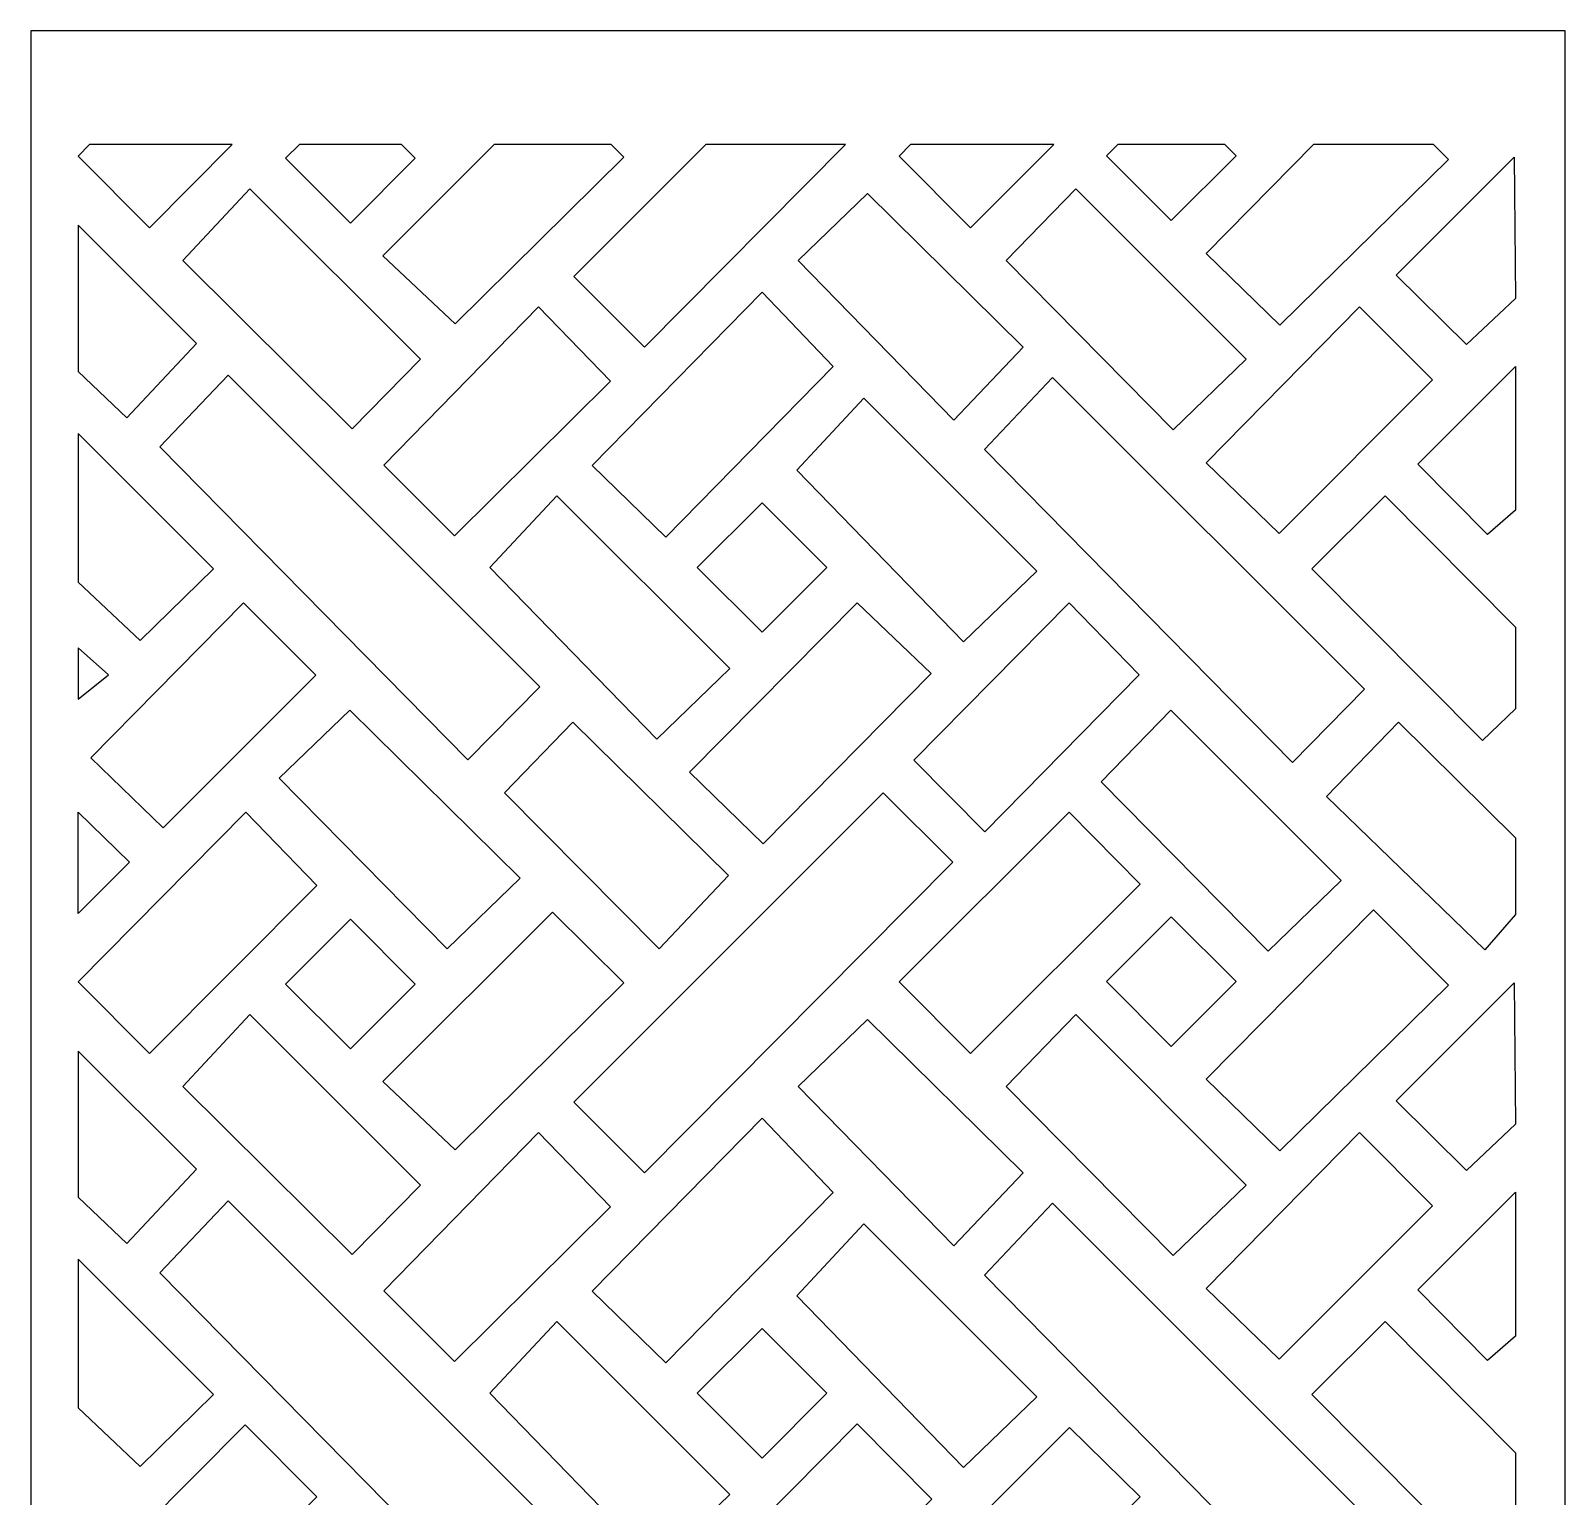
# Model space of a CAD drawing. Header units: centimetres. Extents: x -9.5 to 3.6, y -11.2 to 9.7.
# Drawn here: x -2.01 to 3.57, y 4.41 to 9.73 of the extents above; entities that cross this region are included whole.
import ezdxf

# ---------------------------------------------------------------- set-up
doc = ezdxf.new("R2010")
doc.units = ezdxf.units.CM
doc.header["$MEASUREMENT"] = 0
doc.layers.add('layer 1', color=7, linetype='Continuous')

msp = doc.modelspace()

# ---------------------------------------------------------------- linework, layer by layer
at = {"layer": 'layer 1', "color": 250}
for points, knots in [([(-2.00685, -11.22934), (-2.00685, -11.22934), (-2.00685, 9.73196), (-2.00685, 9.73196), (-2.00685, 9.73196), (-2.00685, 9.73196), (3.56525, 9.73196), (3.56525, 9.73196), (3.56525, 9.73196), (3.56525, 9.73196), (3.56525, -11.22934), (3.56525, -11.22934), (3.56525, -11.22934), (3.56525, -11.22934), (-2.00685, -11.22934), (-2.00685, -11.22934)], [0, 0, 0, 0, 0.2, 0.2, 0.2, 0.2, 0.4, 0.4, 0.4, 0.4, 0.6, 0.6, 0.6, 0.6, 1, 1, 1, 1]), ([(-1.79342, 9.31838), (-1.79342, 9.31838), (-1.2748, 9.31838), (-1.2748, 9.31838), (-1.2748, 9.31838), (-1.2748, 9.31838), (-1.5756, 9.01652), (-1.5756, 9.01652), (-1.5756, 9.01652), (-1.5756, 9.01652), (-1.83438, 9.27696), (-1.83438, 9.27696), (-1.83438, 9.27696), (-1.83438, 9.27696), (-1.79342, 9.31838), (-1.79342, 9.31838)], [0, 0, 0, 0, 0.2, 0.2, 0.2, 0.2, 0.4, 0.4, 0.4, 0.4, 0.6, 0.6, 0.6, 0.6, 1, 1, 1, 1]), ([(-1.03142, 9.31838), (-1.03142, 9.31838), (-0.66056, 9.31838), (-0.66056, 9.31838), (-0.66056, 9.31838), (-0.66056, 9.31838), (-0.61077, 9.26859), (-0.61077, 9.26859), (-0.61077, 9.26859), (-0.61077, 9.26859), (-0.84599, 9.03337), (-0.84599, 9.03337), (-0.84599, 9.03337), (-0.84599, 9.03337), (-1.08121, 9.26859), (-1.08121, 9.26859), (-1.08121, 9.26859), (-1.08121, 9.26859), (-1.03142, 9.31838), (-1.03142, 9.31838)], [0, 0, 0, 0, 0.1666667, 0.1666667, 0.1666667, 0.1666667, 0.3333333, 0.3333333, 0.3333333, 0.3333333, 0.5, 0.5, 0.5, 0.5, 0.6666667, 0.6666667, 0.6666667, 0.6666667, 1, 1, 1, 1]), ([(-0.32352, 9.31838), (-0.32352, 9.31838), (0.10097, 9.31838), (0.10097, 9.31838), (0.10097, 9.31838), (0.10097, 9.31838), (0.14681, 9.27288), (0.14681, 9.27288), (0.14681, 9.27288), (0.14681, 9.27288), (-0.4656, 8.66716), (-0.4656, 8.66716), (-0.4656, 8.66716), (-0.4656, 8.66716), (-0.7288, 8.91433), (-0.7288, 8.91433), (-0.7288, 8.91433), (-0.7288, 8.91433), (-0.32352, 9.31838), (-0.32352, 9.31838)], [0, 0, 0, 0, 0.1666667, 0.1666667, 0.1666667, 0.1666667, 0.3333333, 0.3333333, 0.3333333, 0.3333333, 0.5, 0.5, 0.5, 0.5, 0.6666667, 0.6666667, 0.6666667, 0.6666667, 1, 1, 1, 1]), ([(0.44425, 9.31838), (0.44425, 9.31838), (0.95147, 9.31838), (0.95147, 9.31838), (0.95147, 9.31838), (0.95147, 9.31838), (0.22199, 8.58313), (0.22199, 8.58313), (0.22199, 8.58313), (0.22199, 8.58313), (-0.0345, 8.83963), (-0.0345, 8.83963), (-0.0345, 8.83963), (-0.0345, 8.83963), (0.44425, 9.31838), (0.44425, 9.31838)], [0, 0, 0, 0, 0.2, 0.2, 0.2, 0.2, 0.4, 0.4, 0.4, 0.4, 0.6, 0.6, 0.6, 0.6, 1, 1, 1, 1]), ([(1.1878, 9.31838), (1.1878, 9.31838), (1.708, 9.31838), (1.708, 9.31838), (1.708, 9.31838), (1.708, 9.31838), (1.40502, 9.01652), (1.40502, 9.01652), (1.40502, 9.01652), (1.40502, 9.01652), (1.14625, 9.27696), (1.14625, 9.27696), (1.14625, 9.27696), (1.14625, 9.27696), (1.1878, 9.31838), (1.1878, 9.31838)], [0, 0, 0, 0, 0.2, 0.2, 0.2, 0.2, 0.4, 0.4, 0.4, 0.4, 0.6, 0.6, 0.6, 0.6, 1, 1, 1, 1]), ([(1.94036, 9.31838), (1.94036, 9.31838), (2.32891, 9.31838), (2.32891, 9.31838), (2.32891, 9.31838), (2.32891, 9.31838), (2.36985, 9.27744), (2.36985, 9.27744), (2.36985, 9.27744), (2.36985, 9.27744), (2.13463, 9.04221), (2.13463, 9.04221), (2.13463, 9.04221), (2.13463, 9.04221), (1.89941, 9.27744), (1.89941, 9.27744), (1.89941, 9.27744), (1.89941, 9.27744), (1.94036, 9.31838), (1.94036, 9.31838)], [0, 0, 0, 0, 0.1666667, 0.1666667, 0.1666667, 0.1666667, 0.3333333, 0.3333333, 0.3333333, 0.3333333, 0.5, 0.5, 0.5, 0.5, 0.6666667, 0.6666667, 0.6666667, 0.6666667, 1, 1, 1, 1]), ([(2.65139, 9.31838), (2.65139, 9.31838), (3.08685, 9.31838), (3.08685, 9.31838), (3.08685, 9.31838), (3.08685, 9.31838), (3.14071, 9.26404), (3.14071, 9.26404), (3.14071, 9.26404), (3.14071, 9.26404), (2.52829, 8.66273), (2.52829, 8.66273), (2.52829, 8.66273), (2.52829, 8.66273), (2.26067, 8.92317), (2.26067, 8.92317), (2.26067, 8.92317), (2.26067, 8.92317), (2.65139, 9.31838), (2.65139, 9.31838)], [0, 0, 0, 0, 0.1666667, 0.1666667, 0.1666667, 0.1666667, 0.3333333, 0.3333333, 0.3333333, 0.3333333, 0.5, 0.5, 0.5, 0.5, 0.6666667, 0.6666667, 0.6666667, 0.6666667, 1, 1, 1, 1]), ([(3.20704, 8.59198), (3.20704, 8.59198), (3.38393, 8.76003), (3.38393, 8.76003), (3.38393, 8.76003), (3.38393, 8.76003), (3.37951, 9.27301), (3.37951, 9.27301), (3.37951, 9.27301), (3.37951, 9.27301), (2.95055, 8.84405), (2.95055, 8.84405), (2.95055, 8.84405), (2.95055, 8.84405), (3.20704, 8.59198), (3.20704, 8.59198)], [0, 0, 0, 0, 0.2, 0.2, 0.2, 0.2, 0.4, 0.4, 0.4, 0.4, 0.6, 0.6, 0.6, 0.6, 1, 1, 1, 1]), ([(-0.83936, 8.28684), (-0.83936, 8.28684), (-0.59171, 8.53891), (-0.59171, 8.53891), (-0.59171, 8.53891), (-0.59171, 8.53891), (-1.21083, 9.15803), (-1.21083, 9.15803), (-1.21083, 9.15803), (-1.21083, 9.15803), (-1.45406, 8.89712), (-1.45406, 8.89712), (-1.45406, 8.89712), (-1.45406, 8.89712), (-0.83936, 8.28684), (-0.83936, 8.28684)], [0, 0, 0, 0, 0.2, 0.2, 0.2, 0.2, 0.4, 0.4, 0.4, 0.4, 0.6, 0.6, 0.6, 0.6, 1, 1, 1, 1]), ([(1.34525, 8.31779), (1.34525, 8.31779), (0.7792, 8.89712), (0.7792, 8.89712), (0.7792, 8.89712), (0.7792, 8.89712), (1.03127, 9.14034), (1.03127, 9.14034), (1.03127, 9.14034), (1.03127, 9.14034), (1.59732, 8.58313), (1.59732, 8.58313), (1.59732, 8.58313), (1.59732, 8.58313), (1.34525, 8.31779), (1.34525, 8.31779)], [0, 0, 0, 0, 0.2, 0.2, 0.2, 0.2, 0.4, 0.4, 0.4, 0.4, 0.6, 0.6, 0.6, 0.6, 1, 1, 1, 1]), ([(2.14126, 8.28242), (2.14126, 8.28242), (2.4066, 8.53891), (2.4066, 8.53891), (2.4066, 8.53891), (2.4066, 8.53891), (1.78748, 9.15803), (1.78748, 9.15803), (1.78748, 9.15803), (1.78748, 9.15803), (1.53541, 8.89712), (1.53541, 8.89712), (1.53541, 8.89712), (1.53541, 8.89712), (2.14126, 8.28242), (2.14126, 8.28242)], [0, 0, 0, 0, 0.2, 0.2, 0.2, 0.2, 0.4, 0.4, 0.4, 0.4, 0.6, 0.6, 0.6, 0.6, 1, 1, 1, 1]), ([(-1.65748, 8.32664), (-1.65748, 8.32664), (-1.83438, 8.49469), (-1.83438, 8.49469), (-1.83438, 8.49469), (-1.83438, 8.49469), (-1.83438, 9.02536), (-1.83438, 9.02536), (-1.83438, 9.02536), (-1.83438, 9.02536), (-1.40541, 8.5964), (-1.40541, 8.5964), (-1.40541, 8.5964), (-1.40541, 8.5964), (-1.65748, 8.32664), (-1.65748, 8.32664)], [0, 0, 0, 0, 0.2, 0.2, 0.2, 0.2, 0.4, 0.4, 0.4, 0.4, 0.6, 0.6, 0.6, 0.6, 1, 1, 1, 1]), ([(0.29946, 7.89325), (0.29946, 7.89325), (0.03183, 8.15369), (0.03183, 8.15369), (0.03183, 8.15369), (0.03183, 8.15369), (0.64887, 8.78214), (0.64887, 8.78214), (0.64887, 8.78214), (0.64887, 8.78214), (0.90745, 8.51225), (0.90745, 8.51225), (0.90745, 8.51225), (0.90745, 8.51225), (0.29946, 7.89325), (0.29946, 7.89325)], [0, 0, 0, 0, 0.2, 0.2, 0.2, 0.2, 0.4, 0.4, 0.4, 0.4, 0.6, 0.6, 0.6, 0.6, 1, 1, 1, 1]), ([(-0.46788, 7.89768), (-0.46788, 7.89768), (-0.72438, 8.15417), (-0.72438, 8.15417), (-0.72438, 8.15417), (-0.72438, 8.15417), (-0.16275, 8.72907), (-0.16275, 8.72907), (-0.16275, 8.72907), (-0.16275, 8.72907), (0.09817, 8.45931), (0.09817, 8.45931), (0.09817, 8.45931), (0.09817, 8.45931), (-0.46788, 7.89768), (-0.46788, 7.89768)], [0, 0, 0, 0, 0.2, 0.2, 0.2, 0.2, 0.4, 0.4, 0.4, 0.4, 0.6, 0.6, 0.6, 0.6, 1, 1, 1, 1]), ([(2.52601, 7.90652), (2.52601, 7.90652), (2.26067, 8.16301), (2.26067, 8.16301), (2.26067, 8.16301), (2.26067, 8.16301), (2.81788, 8.72907), (2.81788, 8.72907), (2.81788, 8.72907), (2.81788, 8.72907), (3.08322, 8.46373), (3.08322, 8.46373), (3.08322, 8.46373), (3.08322, 8.46373), (2.52601, 7.90652), (2.52601, 7.90652)], [0, 0, 0, 0, 0.2, 0.2, 0.2, 0.2, 0.4, 0.4, 0.4, 0.4, 0.6, 0.6, 0.6, 0.6, 1, 1, 1, 1]), ([(-0.41924, 7.08397), (-0.41924, 7.08397), (-0.15833, 7.34931), (-0.15833, 7.34931), (-0.15833, 7.34931), (-0.15833, 7.34931), (-1.29043, 8.48142), (-1.29043, 8.48142), (-1.29043, 8.48142), (-1.29043, 8.48142), (-1.53808, 8.2205), (-1.53808, 8.2205), (-1.53808, 8.2205), (-1.53808, 8.2205), (-0.41924, 7.08397), (-0.41924, 7.08397)], [0, 0, 0, 0, 0.2, 0.2, 0.2, 0.2, 0.4, 0.4, 0.4, 0.4, 0.6, 0.6, 0.6, 0.6, 1, 1, 1, 1]), ([(2.57465, 7.07513), (2.57465, 7.07513), (2.83557, 7.34046), (2.83557, 7.34046), (2.83557, 7.34046), (2.83557, 7.34046), (1.70346, 8.47258), (1.70346, 8.47258), (1.70346, 8.47258), (1.70346, 8.47258), (1.45581, 8.21166), (1.45581, 8.21166), (1.45581, 8.21166), (1.45581, 8.21166), (2.57465, 7.07513), (2.57465, 7.07513)], [0, 0, 0, 0, 0.2, 0.2, 0.2, 0.2, 0.4, 0.4, 0.4, 0.4, 0.6, 0.6, 0.6, 0.6, 1, 1, 1, 1]), ([(3.28222, 7.9021), (3.28222, 7.9021), (3.38393, 7.99054), (3.38393, 7.99054), (3.38393, 7.99054), (3.38393, 7.99054), (3.38393, 8.51238), (3.38393, 8.51238), (3.38393, 8.51238), (3.38393, 8.51238), (3.03015, 8.15859), (3.03015, 8.15859), (3.03015, 8.15859), (3.03015, 8.15859), (3.28222, 7.9021), (3.28222, 7.9021)], [0, 0, 0, 0, 0.2, 0.2, 0.2, 0.2, 0.4, 0.4, 0.4, 0.4, 0.6, 0.6, 0.6, 0.6, 1, 1, 1, 1]), ([(1.38063, 7.51293), (1.38063, 7.51293), (1.64597, 7.76943), (1.64597, 7.76943), (1.64597, 7.76943), (1.64597, 7.76943), (1.018, 8.3974), (1.018, 8.3974), (1.018, 8.3974), (1.018, 8.3974), (0.77478, 8.13648), (0.77478, 8.13648), (0.77478, 8.13648), (0.77478, 8.13648), (1.38063, 7.51293), (1.38063, 7.51293)], [0, 0, 0, 0, 0.2, 0.2, 0.2, 0.2, 0.4, 0.4, 0.4, 0.4, 0.6, 0.6, 0.6, 0.6, 1, 1, 1, 1]), ([(-1.83438, 7.72963), (-1.83438, 7.72963), (-1.83438, 8.26915), (-1.83438, 8.26915), (-1.83438, 8.26915), (-1.83438, 8.26915), (-1.3435, 7.77827), (-1.3435, 7.77827), (-1.3435, 7.77827), (-1.3435, 7.77827), (-1.60884, 7.51736), (-1.60884, 7.51736), (-1.60884, 7.51736), (-1.60884, 7.51736), (-1.83438, 7.72963), (-1.83438, 7.72963)], [0, 0, 0, 0, 0.2, 0.2, 0.2, 0.2, 0.4, 0.4, 0.4, 0.4, 0.6, 0.6, 0.6, 0.6, 1, 1, 1, 1]), ([(0.26621, 7.15915), (0.26621, 7.15915), (0.53155, 7.41564), (0.53155, 7.41564), (0.53155, 7.41564), (0.53155, 7.41564), (-0.09641, 8.04361), (-0.09641, 8.04361), (-0.09641, 8.04361), (-0.09641, 8.04361), (-0.33964, 7.7827), (-0.33964, 7.7827), (-0.33964, 7.7827), (-0.33964, 7.7827), (0.26621, 7.15915), (0.26621, 7.15915)], [0, 0, 0, 0, 0.2, 0.2, 0.2, 0.2, 0.4, 0.4, 0.4, 0.4, 0.6, 0.6, 0.6, 0.6, 1, 1, 1, 1]), ([(3.26453, 7.15473), (3.26453, 7.15473), (3.38393, 7.26971), (3.38393, 7.26971), (3.38393, 7.26971), (3.38393, 7.26971), (3.38393, 7.566), (3.38393, 7.566), (3.38393, 7.566), (3.38393, 7.566), (2.91075, 8.04361), (2.91075, 8.04361), (2.91075, 8.04361), (2.91075, 8.04361), (2.64541, 7.77827), (2.64541, 7.77827), (2.64541, 7.77827), (2.64541, 7.77827), (3.26453, 7.15473), (3.26453, 7.15473)], [0, 0, 0, 0, 0.1666667, 0.1666667, 0.1666667, 0.1666667, 0.3333333, 0.3333333, 0.3333333, 0.3333333, 0.5, 0.5, 0.5, 0.5, 0.6666667, 0.6666667, 0.6666667, 0.6666667, 1, 1, 1, 1]), ([(0.41352, 7.7827), (0.41352, 7.7827), (0.64874, 8.01792), (0.64874, 8.01792), (0.64874, 8.01792), (0.64874, 8.01792), (0.88397, 7.7827), (0.88397, 7.7827), (0.88397, 7.7827), (0.88397, 7.7827), (0.64874, 7.54747), (0.64874, 7.54747), (0.64874, 7.54747), (0.64874, 7.54747), (0.41352, 7.7827), (0.41352, 7.7827)], [0, 0, 0, 0, 0.2, 0.2, 0.2, 0.2, 0.4, 0.4, 0.4, 0.4, 0.6, 0.6, 0.6, 0.6, 1, 1, 1, 1]), ([(-1.52629, 6.83779), (-1.52629, 6.83779), (-1.78868, 7.09134), (-1.78868, 7.09134), (-1.78868, 7.09134), (-1.78868, 7.09134), (-1.23442, 7.65445), (-1.23442, 7.65445), (-1.23442, 7.65445), (-1.23442, 7.65445), (-0.97203, 7.39206), (-0.97203, 7.39206), (-0.97203, 7.39206), (-0.97203, 7.39206), (-1.52629, 6.83779), (-1.52629, 6.83779)], [0, 0, 0, 0, 0.2, 0.2, 0.2, 0.2, 0.4, 0.4, 0.4, 0.4, 0.6, 0.6, 0.6, 0.6, 1, 1, 1, 1]), ([(0.99381, 7.65445), (0.99381, 7.65445), (0.38562, 7.03927), (0.38562, 7.03927), (0.38562, 7.03927), (0.38562, 7.03927), (0.65324, 6.77883), (0.65324, 6.77883), (0.65324, 6.77883), (0.65324, 6.77883), (1.2627, 7.39783), (1.2627, 7.39783), (1.2627, 7.39783), (1.2627, 7.39783), (0.99381, 7.65445), (0.99381, 7.65445)], [0, 0, 0, 0, 0.2, 0.2, 0.2, 0.2, 0.4, 0.4, 0.4, 0.4, 0.6, 0.6, 0.6, 0.6, 1, 1, 1, 1]), ([(1.45809, 6.82305), (1.45809, 6.82305), (1.19932, 7.08349), (1.19932, 7.08349), (1.19932, 7.08349), (1.19932, 7.08349), (1.76329, 7.65445), (1.76329, 7.65445), (1.76329, 7.65445), (1.76329, 7.65445), (2.01744, 7.39341), (2.01744, 7.39341), (2.01744, 7.39341), (2.01744, 7.39341), (1.45809, 6.82305), (1.45809, 6.82305)], [0, 0, 0, 0, 0.2, 0.2, 0.2, 0.2, 0.4, 0.4, 0.4, 0.4, 0.6, 0.6, 0.6, 0.6, 1, 1, 1, 1]), ([(-1.83438, 7.30509), (-1.83438, 7.30509), (-1.83438, 7.49082), (-1.83438, 7.49082), (-1.83438, 7.49082), (-1.83438, 7.49082), (-1.72382, 7.39353), (-1.72382, 7.39353), (-1.72382, 7.39353), (-1.72382, 7.39353), (-1.83438, 7.30509), (-1.83438, 7.30509)], [0, 0, 0, 0, 0.25, 0.25, 0.25, 0.25, 0.5, 0.5, 0.5, 0.5, 1, 1, 1, 1]), ([(-0.49442, 6.39851), (-0.49442, 6.39851), (-0.22908, 6.65501), (-0.22908, 6.65501), (-0.22908, 6.65501), (-0.22908, 6.65501), (-0.8482, 7.26529), (-0.8482, 7.26529), (-0.8482, 7.26529), (-0.8482, 7.26529), (-1.1047, 7.01764), (-1.1047, 7.01764), (-1.1047, 7.01764), (-1.1047, 7.01764), (-0.49442, 6.39851), (-0.49442, 6.39851)], [0, 0, 0, 0, 0.2, 0.2, 0.2, 0.2, 0.4, 0.4, 0.4, 0.4, 0.6, 0.6, 0.6, 0.6, 1, 1, 1, 1]), ([(2.4862, 6.38967), (2.4862, 6.38967), (2.75154, 6.64616), (2.75154, 6.64616), (2.75154, 6.64616), (2.75154, 6.64616), (2.13242, 7.26529), (2.13242, 7.26529), (2.13242, 7.26529), (2.13242, 7.26529), (1.88035, 7.00437), (1.88035, 7.00437), (1.88035, 7.00437), (1.88035, 7.00437), (2.4862, 6.38967), (2.4862, 6.38967)], [0, 0, 0, 0, 0.2, 0.2, 0.2, 0.2, 0.4, 0.4, 0.4, 0.4, 0.6, 0.6, 0.6, 0.6, 1, 1, 1, 1]), ([(0.27506, 6.39851), (0.27506, 6.39851), (-0.28657, 6.96457), (-0.28657, 6.96457), (-0.28657, 6.96457), (-0.28657, 6.96457), (-0.03892, 7.22106), (-0.03892, 7.22106), (-0.03892, 7.22106), (-0.03892, 7.22106), (0.52713, 6.66385), (0.52713, 6.66385), (0.52713, 6.66385), (0.52713, 6.66385), (0.27506, 6.39851), (0.27506, 6.39851)], [0, 0, 0, 0, 0.2, 0.2, 0.2, 0.2, 0.4, 0.4, 0.4, 0.4, 0.6, 0.6, 0.6, 0.6, 1, 1, 1, 1]), ([(3.27337, 6.39409), (3.27337, 6.39409), (3.38393, 6.52234), (3.38393, 6.52234), (3.38393, 6.52234), (3.38393, 6.52234), (3.38393, 6.80094), (3.38393, 6.80094), (3.38393, 6.80094), (3.38393, 6.80094), (2.95939, 7.22106), (2.95939, 7.22106), (2.95939, 7.22106), (2.95939, 7.22106), (2.69848, 6.9513), (2.69848, 6.9513), (2.69848, 6.9513), (2.69848, 6.9513), (3.27337, 6.39409), (3.27337, 6.39409)], [0, 0, 0, 0, 0.1666667, 0.1666667, 0.1666667, 0.1666667, 0.3333333, 0.3333333, 0.3333333, 0.3333333, 0.5, 0.5, 0.5, 0.5, 0.6666667, 0.6666667, 0.6666667, 0.6666667, 1, 1, 1, 1]), ([(0.22199, 5.58481), (0.22199, 5.58481), (-0.0345, 5.8413), (-0.0345, 5.8413), (-0.0345, 5.8413), (-0.0345, 5.8413), (1.08876, 6.96457), (1.08876, 6.96457), (1.08876, 6.96457), (1.08876, 6.96457), (1.34083, 6.7125), (1.34083, 6.7125), (1.34083, 6.7125), (1.34083, 6.7125), (0.22199, 5.58481), (0.22199, 5.58481)], [0, 0, 0, 0, 0.2, 0.2, 0.2, 0.2, 0.4, 0.4, 0.4, 0.4, 0.6, 0.6, 0.6, 0.6, 1, 1, 1, 1]), ([(-1.5756, 6.01819), (-1.5756, 6.01819), (-1.83438, 6.27863), (-1.83438, 6.27863), (-1.83438, 6.27863), (-1.83438, 6.27863), (-1.22618, 6.89381), (-1.22618, 6.89381), (-1.22618, 6.89381), (-1.22618, 6.89381), (-0.9676, 6.62835), (-0.9676, 6.62835), (-0.9676, 6.62835), (-0.9676, 6.62835), (-1.5756, 6.01819), (-1.5756, 6.01819)], [0, 0, 0, 0, 0.2, 0.2, 0.2, 0.2, 0.4, 0.4, 0.4, 0.4, 0.6, 0.6, 0.6, 0.6, 1, 1, 1, 1]), ([(-1.83438, 6.52676), (-1.83438, 6.52676), (-1.64864, 6.7125), (-1.64864, 6.7125), (-1.64864, 6.7125), (-1.64864, 6.7125), (-1.83438, 6.89381), (-1.83438, 6.89381), (-1.83438, 6.89381), (-1.83438, 6.89381), (-1.83438, 6.52676), (-1.83438, 6.52676)], [0, 0, 0, 0, 0.25, 0.25, 0.25, 0.25, 0.5, 0.5, 0.5, 0.5, 1, 1, 1, 1]), ([(1.40502, 6.01819), (1.40502, 6.01819), (1.14625, 6.27863), (1.14625, 6.27863), (1.14625, 6.27863), (1.14625, 6.27863), (1.76329, 6.89381), (1.76329, 6.89381), (1.76329, 6.89381), (1.76329, 6.89381), (2.02186, 6.63277), (2.02186, 6.63277), (2.02186, 6.63277), (2.02186, 6.63277), (1.40502, 6.01819), (1.40502, 6.01819)], [0, 0, 0, 0, 0.2, 0.2, 0.2, 0.2, 0.4, 0.4, 0.4, 0.4, 0.6, 0.6, 0.6, 0.6, 1, 1, 1, 1]), ([(-0.4656, 5.66883), (-0.4656, 5.66883), (-0.7288, 5.916), (-0.7288, 5.916), (-0.7288, 5.916), (-0.7288, 5.916), (-0.11176, 6.53118), (-0.11176, 6.53118), (-0.11176, 6.53118), (-0.11176, 6.53118), (0.14681, 6.27456), (0.14681, 6.27456), (0.14681, 6.27456), (0.14681, 6.27456), (-0.4656, 5.66883), (-0.4656, 5.66883)], [0, 0, 0, 0, 0.2, 0.2, 0.2, 0.2, 0.4, 0.4, 0.4, 0.4, 0.6, 0.6, 0.6, 0.6, 1, 1, 1, 1]), ([(2.52829, 5.66441), (2.52829, 5.66441), (2.26067, 5.92485), (2.26067, 5.92485), (2.26067, 5.92485), (2.26067, 5.92485), (2.86886, 6.54003), (2.86886, 6.54003), (2.86886, 6.54003), (2.86886, 6.54003), (3.14071, 6.26572), (3.14071, 6.26572), (3.14071, 6.26572), (3.14071, 6.26572), (2.52829, 5.66441), (2.52829, 5.66441)], [0, 0, 0, 0, 0.2, 0.2, 0.2, 0.2, 0.4, 0.4, 0.4, 0.4, 0.6, 0.6, 0.6, 0.6, 1, 1, 1, 1]), ([(-1.08121, 6.27027), (-1.08121, 6.27027), (-0.84599, 6.50549), (-0.84599, 6.50549), (-0.84599, 6.50549), (-0.84599, 6.50549), (-0.61077, 6.27027), (-0.61077, 6.27027), (-0.61077, 6.27027), (-0.61077, 6.27027), (-0.84599, 6.03504), (-0.84599, 6.03504), (-0.84599, 6.03504), (-0.84599, 6.03504), (-1.08121, 6.27027), (-1.08121, 6.27027)], [0, 0, 0, 0, 0.2, 0.2, 0.2, 0.2, 0.4, 0.4, 0.4, 0.4, 0.6, 0.6, 0.6, 0.6, 1, 1, 1, 1]), ([(1.89941, 6.27911), (1.89941, 6.27911), (2.13463, 6.51433), (2.13463, 6.51433), (2.13463, 6.51433), (2.13463, 6.51433), (2.36985, 6.27911), (2.36985, 6.27911), (2.36985, 6.27911), (2.36985, 6.27911), (2.13463, 6.04389), (2.13463, 6.04389), (2.13463, 6.04389), (2.13463, 6.04389), (1.89941, 6.27911), (1.89941, 6.27911)], [0, 0, 0, 0, 0.2, 0.2, 0.2, 0.2, 0.4, 0.4, 0.4, 0.4, 0.6, 0.6, 0.6, 0.6, 1, 1, 1, 1]), ([(3.20704, 5.59365), (3.20704, 5.59365), (3.38393, 5.7617), (3.38393, 5.7617), (3.38393, 5.7617), (3.38393, 5.7617), (3.37951, 6.27469), (3.37951, 6.27469), (3.37951, 6.27469), (3.37951, 6.27469), (2.95055, 5.84572), (2.95055, 5.84572), (2.95055, 5.84572), (2.95055, 5.84572), (3.20704, 5.59365), (3.20704, 5.59365)], [0, 0, 0, 0, 0.2, 0.2, 0.2, 0.2, 0.4, 0.4, 0.4, 0.4, 0.6, 0.6, 0.6, 0.6, 1, 1, 1, 1]), ([(-0.83936, 5.28851), (-0.83936, 5.28851), (-0.59171, 5.54059), (-0.59171, 5.54059), (-0.59171, 5.54059), (-0.59171, 5.54059), (-1.21083, 6.15971), (-1.21083, 6.15971), (-1.21083, 6.15971), (-1.21083, 6.15971), (-1.45406, 5.89879), (-1.45406, 5.89879), (-1.45406, 5.89879), (-1.45406, 5.89879), (-0.83936, 5.28851), (-0.83936, 5.28851)], [0, 0, 0, 0, 0.2, 0.2, 0.2, 0.2, 0.4, 0.4, 0.4, 0.4, 0.6, 0.6, 0.6, 0.6, 1, 1, 1, 1]), ([(1.34525, 5.31947), (1.34525, 5.31947), (0.7792, 5.89879), (0.7792, 5.89879), (0.7792, 5.89879), (0.7792, 5.89879), (1.03127, 6.14202), (1.03127, 6.14202), (1.03127, 6.14202), (1.03127, 6.14202), (1.59732, 5.58481), (1.59732, 5.58481), (1.59732, 5.58481), (1.59732, 5.58481), (1.34525, 5.31947), (1.34525, 5.31947)], [0, 0, 0, 0, 0.2, 0.2, 0.2, 0.2, 0.4, 0.4, 0.4, 0.4, 0.6, 0.6, 0.6, 0.6, 1, 1, 1, 1]), ([(2.14126, 5.28409), (2.14126, 5.28409), (2.4066, 5.54059), (2.4066, 5.54059), (2.4066, 5.54059), (2.4066, 5.54059), (1.78748, 6.15971), (1.78748, 6.15971), (1.78748, 6.15971), (1.78748, 6.15971), (1.53541, 5.89879), (1.53541, 5.89879), (1.53541, 5.89879), (1.53541, 5.89879), (2.14126, 5.28409), (2.14126, 5.28409)], [0, 0, 0, 0, 0.2, 0.2, 0.2, 0.2, 0.4, 0.4, 0.4, 0.4, 0.6, 0.6, 0.6, 0.6, 1, 1, 1, 1]), ([(-1.65748, 5.32831), (-1.65748, 5.32831), (-1.83438, 5.49636), (-1.83438, 5.49636), (-1.83438, 5.49636), (-1.83438, 5.49636), (-1.83438, 6.02704), (-1.83438, 6.02704), (-1.83438, 6.02704), (-1.83438, 6.02704), (-1.40541, 5.59808), (-1.40541, 5.59808), (-1.40541, 5.59808), (-1.40541, 5.59808), (-1.65748, 5.32831), (-1.65748, 5.32831)], [0, 0, 0, 0, 0.2, 0.2, 0.2, 0.2, 0.4, 0.4, 0.4, 0.4, 0.6, 0.6, 0.6, 0.6, 1, 1, 1, 1]), ([(0.29946, 4.89493), (0.29946, 4.89493), (0.03183, 5.15536), (0.03183, 5.15536), (0.03183, 5.15536), (0.03183, 5.15536), (0.64887, 5.78381), (0.64887, 5.78381), (0.64887, 5.78381), (0.64887, 5.78381), (0.90745, 5.51392), (0.90745, 5.51392), (0.90745, 5.51392), (0.90745, 5.51392), (0.29946, 4.89493), (0.29946, 4.89493)], [0, 0, 0, 0, 0.2, 0.2, 0.2, 0.2, 0.4, 0.4, 0.4, 0.4, 0.6, 0.6, 0.6, 0.6, 1, 1, 1, 1]), ([(-0.46788, 4.89935), (-0.46788, 4.89935), (-0.72438, 5.15584), (-0.72438, 5.15584), (-0.72438, 5.15584), (-0.72438, 5.15584), (-0.16275, 5.73074), (-0.16275, 5.73074), (-0.16275, 5.73074), (-0.16275, 5.73074), (0.09817, 5.46098), (0.09817, 5.46098), (0.09817, 5.46098), (0.09817, 5.46098), (-0.46788, 4.89935), (-0.46788, 4.89935)], [0, 0, 0, 0, 0.2, 0.2, 0.2, 0.2, 0.4, 0.4, 0.4, 0.4, 0.6, 0.6, 0.6, 0.6, 1, 1, 1, 1]), ([(2.52601, 4.9082), (2.52601, 4.9082), (2.26067, 5.16469), (2.26067, 5.16469), (2.26067, 5.16469), (2.26067, 5.16469), (2.81788, 5.73074), (2.81788, 5.73074), (2.81788, 5.73074), (2.81788, 5.73074), (3.08322, 5.46541), (3.08322, 5.46541), (3.08322, 5.46541), (3.08322, 5.46541), (2.52601, 4.9082), (2.52601, 4.9082)], [0, 0, 0, 0, 0.2, 0.2, 0.2, 0.2, 0.4, 0.4, 0.4, 0.4, 0.6, 0.6, 0.6, 0.6, 1, 1, 1, 1]), ([(-0.41924, 4.08565), (-0.41924, 4.08565), (-0.15833, 4.35098), (-0.15833, 4.35098), (-0.15833, 4.35098), (-0.15833, 4.35098), (-1.29043, 5.4831), (-1.29043, 5.4831), (-1.29043, 5.4831), (-1.29043, 5.4831), (-1.53808, 5.22218), (-1.53808, 5.22218), (-1.53808, 5.22218), (-1.53808, 5.22218), (-0.41924, 4.08565), (-0.41924, 4.08565)], [0, 0, 0, 0, 0.2, 0.2, 0.2, 0.2, 0.4, 0.4, 0.4, 0.4, 0.6, 0.6, 0.6, 0.6, 1, 1, 1, 1]), ([(2.57465, 4.0768), (2.57465, 4.0768), (2.83557, 4.34214), (2.83557, 4.34214), (2.83557, 4.34214), (2.83557, 4.34214), (1.70346, 5.47425), (1.70346, 5.47425), (1.70346, 5.47425), (1.70346, 5.47425), (1.45581, 5.21333), (1.45581, 5.21333), (1.45581, 5.21333), (1.45581, 5.21333), (2.57465, 4.0768), (2.57465, 4.0768)], [0, 0, 0, 0, 0.2, 0.2, 0.2, 0.2, 0.4, 0.4, 0.4, 0.4, 0.6, 0.6, 0.6, 0.6, 1, 1, 1, 1]), ([(3.28222, 4.90377), (3.28222, 4.90377), (3.38393, 4.99222), (3.38393, 4.99222), (3.38393, 4.99222), (3.38393, 4.99222), (3.38393, 5.51405), (3.38393, 5.51405), (3.38393, 5.51405), (3.38393, 5.51405), (3.03015, 5.16027), (3.03015, 5.16027), (3.03015, 5.16027), (3.03015, 5.16027), (3.28222, 4.90377), (3.28222, 4.90377)], [0, 0, 0, 0, 0.2, 0.2, 0.2, 0.2, 0.4, 0.4, 0.4, 0.4, 0.6, 0.6, 0.6, 0.6, 1, 1, 1, 1]), ([(1.38063, 4.51461), (1.38063, 4.51461), (1.64597, 4.7711), (1.64597, 4.7711), (1.64597, 4.7711), (1.64597, 4.7711), (1.018, 5.39907), (1.018, 5.39907), (1.018, 5.39907), (1.018, 5.39907), (0.77478, 5.13816), (0.77478, 5.13816), (0.77478, 5.13816), (0.77478, 5.13816), (1.38063, 4.51461), (1.38063, 4.51461)], [0, 0, 0, 0, 0.2, 0.2, 0.2, 0.2, 0.4, 0.4, 0.4, 0.4, 0.6, 0.6, 0.6, 0.6, 1, 1, 1, 1]), ([(-1.83438, 4.7313), (-1.83438, 4.7313), (-1.83438, 5.27082), (-1.83438, 5.27082), (-1.83438, 5.27082), (-1.83438, 5.27082), (-1.3435, 4.77995), (-1.3435, 4.77995), (-1.3435, 4.77995), (-1.3435, 4.77995), (-1.60884, 4.51903), (-1.60884, 4.51903), (-1.60884, 4.51903), (-1.60884, 4.51903), (-1.83438, 4.7313), (-1.83438, 4.7313)], [0, 0, 0, 0, 0.2, 0.2, 0.2, 0.2, 0.4, 0.4, 0.4, 0.4, 0.6, 0.6, 0.6, 0.6, 1, 1, 1, 1]), ([(0.26621, 4.16083), (0.26621, 4.16083), (0.53155, 4.41732), (0.53155, 4.41732), (0.53155, 4.41732), (0.53155, 4.41732), (-0.09641, 5.04529), (-0.09641, 5.04529), (-0.09641, 5.04529), (-0.09641, 5.04529), (-0.33964, 4.78437), (-0.33964, 4.78437), (-0.33964, 4.78437), (-0.33964, 4.78437), (0.26621, 4.16083), (0.26621, 4.16083)], [0, 0, 0, 0, 0.2, 0.2, 0.2, 0.2, 0.4, 0.4, 0.4, 0.4, 0.6, 0.6, 0.6, 0.6, 1, 1, 1, 1]), ([(0.41352, 4.78437), (0.41352, 4.78437), (0.64874, 5.01959), (0.64874, 5.01959), (0.64874, 5.01959), (0.64874, 5.01959), (0.88397, 4.78437), (0.88397, 4.78437), (0.88397, 4.78437), (0.88397, 4.78437), (0.64874, 4.54915), (0.64874, 4.54915), (0.64874, 4.54915), (0.64874, 4.54915), (0.41352, 4.78437), (0.41352, 4.78437)], [0, 0, 0, 0, 0.2, 0.2, 0.2, 0.2, 0.4, 0.4, 0.4, 0.4, 0.6, 0.6, 0.6, 0.6, 1, 1, 1, 1]), ([(3.26453, 4.1564), (3.26453, 4.1564), (3.38393, 4.27138), (3.38393, 4.27138), (3.38393, 4.27138), (3.38393, 4.27138), (3.38393, 4.56768), (3.38393, 4.56768), (3.38393, 4.56768), (3.38393, 4.56768), (2.91075, 5.04529), (2.91075, 5.04529), (2.91075, 5.04529), (2.91075, 5.04529), (2.64541, 4.77995), (2.64541, 4.77995), (2.64541, 4.77995), (2.64541, 4.77995), (3.26453, 4.1564), (3.26453, 4.1564)], [0, 0, 0, 0, 0.1666667, 0.1666667, 0.1666667, 0.1666667, 0.3333333, 0.3333333, 0.3333333, 0.3333333, 0.5, 0.5, 0.5, 0.5, 0.6666667, 0.6666667, 0.6666667, 0.6666667, 1, 1, 1, 1]), ([(-1.52924, 3.85569), (-1.52924, 3.85569), (-1.78573, 4.10776), (-1.78573, 4.10776), (-1.78573, 4.10776), (-1.78573, 4.10776), (-1.22852, 4.66939), (-1.22852, 4.66939), (-1.22852, 4.66939), (-1.22852, 4.66939), (-0.9676, 4.40847), (-0.9676, 4.40847), (-0.9676, 4.40847), (-0.9676, 4.40847), (-1.52924, 3.85569), (-1.52924, 3.85569)], [0, 0, 0, 0, 0.2, 0.2, 0.2, 0.2, 0.4, 0.4, 0.4, 0.4, 0.6, 0.6, 0.6, 0.6, 1, 1, 1, 1]), ([(0.65324, 3.7982), (0.65324, 3.7982), (0.38562, 4.05863), (0.38562, 4.05863), (0.38562, 4.05863), (0.38562, 4.05863), (0.99381, 4.67381), (0.99381, 4.67381), (0.99381, 4.67381), (0.99381, 4.67381), (1.26565, 4.3995), (1.26565, 4.3995), (1.26565, 4.3995), (1.26565, 4.3995), (0.65324, 3.7982), (0.65324, 3.7982)], [0, 0, 0, 0, 0.2, 0.2, 0.2, 0.2, 0.4, 0.4, 0.4, 0.4, 0.6, 0.6, 0.6, 0.6, 1, 1, 1, 1]), ([(1.46466, 3.85569), (1.46466, 3.85569), (1.20816, 4.10334), (1.20816, 4.10334), (1.20816, 4.10334), (1.20816, 4.10334), (1.76537, 4.66055), (1.76537, 4.66055), (1.76537, 4.66055), (1.76537, 4.66055), (2.02186, 4.40847), (2.02186, 4.40847), (2.02186, 4.40847), (2.02186, 4.40847), (1.46466, 3.85569), (1.46466, 3.85569)], [0, 0, 0, 0, 0.2, 0.2, 0.2, 0.2, 0.4, 0.4, 0.4, 0.4, 0.6, 0.6, 0.6, 0.6, 1, 1, 1, 1])]:
    msp.add_open_spline(points, degree=3, knots=knots, dxfattribs=at)

doc.saveas('drawing.dxf')
